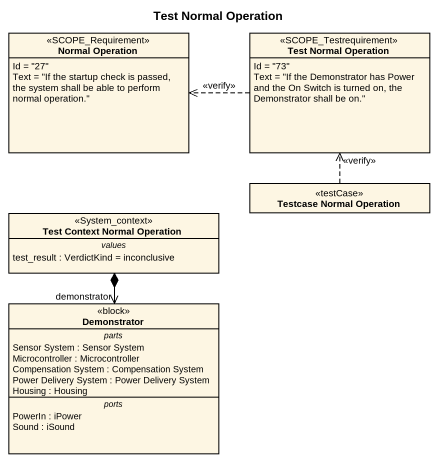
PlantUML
@startuml
title Test Normal Operation
hide circle
hide empty members
class "Normal Operation" as Normal_Operation <<SCOPE_Requirement>> {
  Id = "27"
  Text = "If the startup check is passed, the system shall be able to perform normal operation."
}
class "Test Normal Operation" as Test_Normal_Operation <<SCOPE_Testrequirement>> {
  Id = "73"
  Text = "If the Demonstrator has Power and the On Switch is turned on, the Demonstrator shall be on."
}
class "Testcase Normal Operation" as Testcase_Normal_Operation <<testCase>>
class "Test Context Normal Operation" as Test_Context_Normal <<System_context>> {
  -- values --
  test_result : VerdictKind = inconclusive
}
class Demonstrator <<block>> {
  -- parts --
  Sensor System : Sensor System
  Microcontroller : Microcontroller
  Compensation System : Compensation System
  Power Delivery System : Power Delivery System
  Housing : Housing
  -- ports --
  PowerIn : iPower
  Sound : iSound
}
Test_Normal_Operation .left.> Normal_Operation : <<verify>>
Testcase_Normal_Operation .up.> Test_Normal_Operation : <<verify>>
Test_Context_Normal *--> "demonstrator" Demonstrator
@enduml
